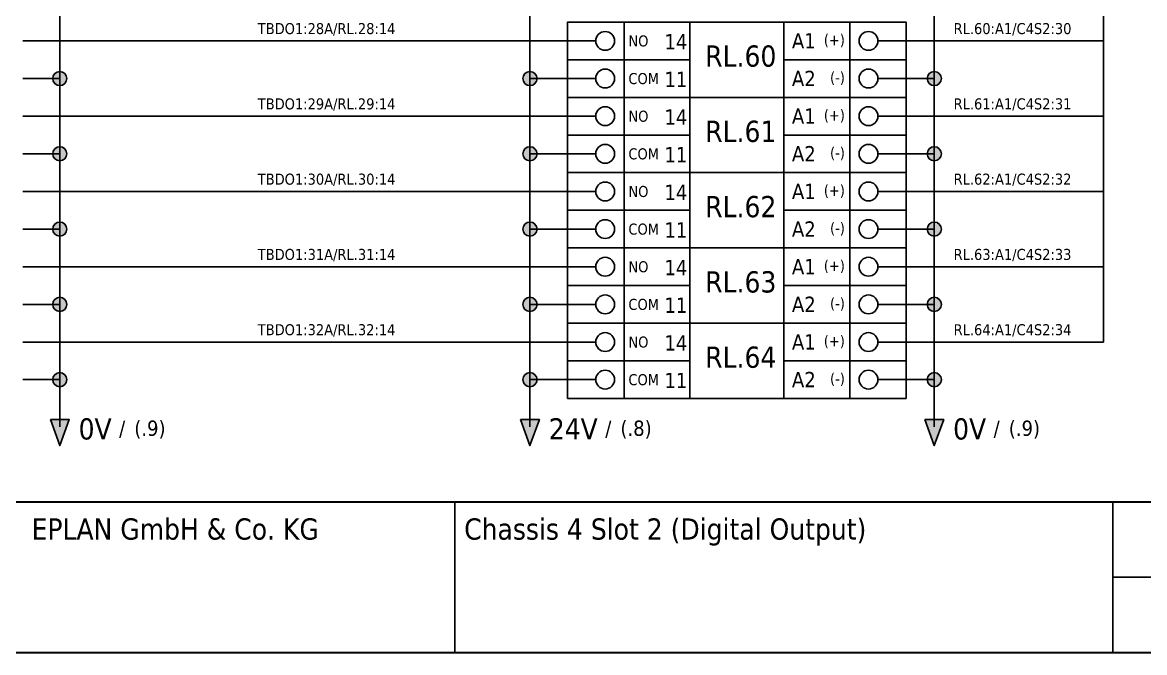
# Model space of a CAD drawing. Header units: millimetres. Extents: x 0 to 1792788, y -13 to 262234.
# Drawn here: x 184 to 303.4, y 0 to 67 of the extents above; entities that cross this region are included whole.
import ezdxf
from ezdxf.enums import TextEntityAlignment as Align

# ---------------------------------------------------------------- set-up
doc = ezdxf.new("R2010")
doc.units = ezdxf.units.MM
doc.linetypes.add('EPL_DASHDOT', pattern=[1, 0.8, -0.1, 0, -0.1])
for name, color, linetype, lineweight in [('EPLAN201', 7, 'Continuous', 35), ('EPLAN300', 5, 'Continuous', 25), ('EPLAN302', 5, 'Continuous', 25), ('EPLAN305', 5, 'Continuous', 25), ('EPLAN307', 134, 'EPL_DASHDOT', 25), ('EPLAN311', 7, 'Continuous', 25), ('EPLAN317', 7, 'Continuous', 25), ('EPLAN400', 5, 'Continuous', 35), ('EPLAN403', 5, 'Continuous', 35), ('EPLAN405', 7, 'Continuous', 25), ('EPLAN420', 7, 'Continuous', 35), ('EPLAN421', 5, 'Continuous', 35), ('EPLAN440', 73, 'Continuous', 35), ('EPLAN442', 73, 'Continuous', 35), ('EPLAN451', 7, 'Continuous', 35), ('EPLAN452', 7, 'Continuous', 35), ('EPLAN453', 7, 'Continuous', 35), ('EPLAN500', 7, 'Continuous', 35), ('EPLAN501', 7, 'Continuous', 35), ('EPLAN502', 7, 'Continuous', 35), ('EPLAN503', 7, 'Continuous', 35), ('EPLAN504', 7, 'Continuous', 35)]:
    doc.layers.add(name, color=color, linetype=linetype, lineweight=lineweight)
doc.styles.add('Tahoma', font='')
doc.styles.get('Tahoma').set_extended_font_data('Tahoma')

# ---------------------------------------------------------------- blocks, each defined once
blk = doc.blocks.new('EPLFRAME')
at = {"layer": 'EPLAN201', "linetype": 'Continuous', "lineweight": 35, "ltscale": 4}
blk.add_line((0, 16), (420, 16), dxfattribs=at)
at = {"layer": 'EPLAN201', "linetype": 'Continuous', "lineweight": 25, "ltscale": 4}
for p, q in [((230, 0), (230, 16)), ((300, 0), (300, 16)), ((300, 8), (420, 8))]:
    blk.add_line(p, q, dxfattribs=at)
at = {"layer": 'EPLAN201', "linetype": 'Continuous', "lineweight": 35, "ltscale": 4}
blk.add_lwpolyline([(0, 0), (420, 0), (420, 297), (0, 297)], close=True, dxfattribs=at)
at = {"layer": 'EPLAN451', "color": 7, "style": 'Tahoma'}
for tag, p, height in [('14_10014', (101, 12), 2.26), ('14_10015', (185, 12), 2.26), ('14_10011', (101, 5), 2.26), ('14_10013', (332, 5), 1.63), ('14_10151', (73, 1), 1.63), ('14_10300', (415, 1), 1.63)]:
    blk.add_attdef(tag, p, '', height=height, dxfattribs=at)
blk.add_attdef('4_25020', text='', height=1.63, dxfattribs=at).set_placement((413, 1), align=Align.RIGHT)
at = {"layer": 'EPLAN452', "color": 7, "style": 'Tahoma'}
for tag, p, height in [('4_11041', (1, 17), 2.26), ('4_11071[1]', (1, 13), 1.63), ('4_11074[1]', (21, 13), 1.63), ('4_11070[1]', (41, 13), 1.63), ('4_11024', (73, 13), 1.63), ('4_20132_1001', (374, 13), 1.63), ('4_11011', (231, 12), 2.26), ('4_11030', (301, 12), 2.26), ('4_11071[2]', (1, 9), 1.63), ('4_11074[2]', (21, 9), 1.63), ('4_11070[2]', (41, 9), 1.63), ('4_11022', (73, 9), 1.63), ('4_20134_1001', (374, 9), 1.63), ('4_11071[3]', (1, 5), 1.63), ('4_11074[3]', (21, 5), 1.63), ('4_11070[3]', (41, 5), 1.63), ('4_11080', (73, 5), 1.63), ('4_11059', (301, 5), 1.63)]:
    blk.add_attdef(tag, p, '', height=height, dxfattribs=at)
for tag, height, p in [('4_11040', 2.26, (419, 17)), ('4_11000', 1.63, (419, 5)), ('4_11085', 1.63, (141, 1)), ('4_11086', 1.63, (183, 1))]:
    blk.add_attdef(tag, text='', height=height, dxfattribs=at).set_placement(p, align=Align.RIGHT)
at = {"layer": 'EPLAN453', "color": 7, "style": 'Tahoma'}
for tag, p in [('53_19005_1', (21, 293)), ('53_19005', (63, 293)), ('53_19005_8', (105, 293)), ('53_19005_6', (147, 293)), ('53_19005_7', (189, 293)), ('53_19005_9', (231, 293)), ('53_19005_3', (273, 293)), ('53_19005_2', (315, 293)), ('53_19005_4', (357, 293)), ('53_19005_5', (399, 293))]:
    blk.add_attdef(tag, text='', height=1.35, dxfattribs=at).set_placement(p, align=Align.BOTTOM_CENTER)
blk = doc.blocks.new('EPLSYM_LibrarySPECIAL_Symbol17_Variant3_Placement1')
at = {"layer": 'EPLAN302', "lineweight": 25, "ltscale": 4}
blk.add_line((4, 0), (1, 0), dxfattribs=at)
blk.add_circle((0, 0), 1, dxfattribs=at)
at = {"layer": 'EPLAN420', "color": 7, "style": 'Tahoma'}
blk.add_attdef('17_20036', text='', height=1.6254, dxfattribs=at).set_placement((-1.5, -0.16254), align=Align.MIDDLE_RIGHT)
at = {"layer": 'EPLAN421', "color": 5, "style": 'Tahoma'}
blk.add_attdef('17_20039', text='', height=1.1739, dxfattribs=at).set_placement((3, 1), align=Align.BOTTOM_RIGHT)
blk = doc.blocks.new('EPLSYM_LibrarySPECIAL_Symbol17_Variant1_Placement1')
at = {"layer": 'EPLAN302', "lineweight": 25, "ltscale": 4}
blk.add_line((-4, 0), (-1, 0), dxfattribs=at)
blk.add_circle((0, 0), 1, dxfattribs=at)
at = {"layer": 'EPLAN420', "color": 7, "style": 'Tahoma'}
blk.add_attdef('17_20036', text='', height=1.6254, dxfattribs=at).set_placement((1.5, -0.16254), align=Align.MIDDLE_LEFT)
at = {"layer": 'EPLAN421', "color": 5, "style": 'Tahoma'}
blk.add_attdef('17_20039', text='', height=1.1739, dxfattribs=at).set_placement((-3, 1), align=Align.BOTTOM_LEFT)
blk = doc.blocks.new('EPLSYM_LibrarySPECIAL_Symbol2_Variant0_Placement1_27')
at = {"layer": 'EPLAN307', "lineweight": 25, "ltscale": 4}
blk.add_lwpolyline([(0, -8), (36, -8), (36, 0), (0, 0)], close=True, dxfattribs=at)
at = {"layer": 'EPLAN400', "color": 5, "style": 'Tahoma'}
blk.add_attdef('88_20010', text='', height=2.2575, dxfattribs=at).set_placement((-1.5, -0.9515), align=Align.TOP_CENTER)
at = {"layer": 'EPLAN500', "color": 7, "style": 'Tahoma'}
blk.add_attdef('88_20027', text='', height=1.6254, dxfattribs=at).set_placement((-1.5, -4.57508), align=Align.TOP_RIGHT)
at = {"layer": 'EPLAN501', "color": 7, "style": 'Tahoma'}
blk.add_attdef('88_20011', text='', height=1.6254, dxfattribs=at).set_placement((-1.5, -9.97508), align=Align.TOP_RIGHT)
at = {"layer": 'EPLAN502', "color": 7, "style": 'Tahoma'}
blk.add_attdef('88_20025', text='', height=1.6254, dxfattribs=at).set_placement((-1.5, -12.67508), align=Align.TOP_RIGHT)
at = {"layer": 'EPLAN503', "color": 7, "style": 'Tahoma'}
blk.add_attdef('88_20024', text='', height=1.6254, dxfattribs=at).set_placement((-1.5, -15.37508), align=Align.TOP_RIGHT)
at = {"layer": 'EPLAN504', "color": 7, "style": 'Tahoma'}
blk.add_attdef('88_20901[1]', text='', height=1.6254, dxfattribs=at).set_placement((-1.5, -7.27508), align=Align.TOP_RIGHT)
blk = doc.blocks.new('EPLSYM_LibrarySPECIAL_Symbol0_Variant0_Placement1_27')
at = {"layer": 'EPLAN305', "lineweight": 25, "ltscale": 4}
blk.add_lwpolyline([(0, -8), (36, -8), (36, 0), (0, 0)], close=True, dxfattribs=at)
at = {"layer": 'EPLAN400', "color": 5, "style": 'Tahoma'}
blk.add_attdef('17_20010', text='', height=2.2575, dxfattribs=at).set_placement((-1.5, -0.9515), align=Align.TOP_CENTER)
at = {"layer": 'EPLAN440', "color": 73, "style": 'Tahoma'}
blk.add_attdef('17_20300', text='', height=1.6254, dxfattribs=at).set_placement((-1.5, -4.57508), align=Align.TOP_RIGHT)
at = {"layer": 'EPLAN500', "color": 7, "style": 'Tahoma'}
blk.add_attdef('17_20027', text='', height=1.6254, dxfattribs=at).set_placement((-1.5, -7.27508), align=Align.TOP_RIGHT)
at = {"layer": 'EPLAN501', "color": 7, "style": 'Tahoma'}
blk.add_attdef('17_20011', text='', height=1.6254, dxfattribs=at).set_placement((-1.5, -12.67508), align=Align.TOP_RIGHT)
at = {"layer": 'EPLAN502', "color": 7, "style": 'Tahoma'}
blk.add_attdef('17_20025', text='', height=1.6254, dxfattribs=at).set_placement((-1.5, -15.37508), align=Align.TOP_RIGHT)
at = {"layer": 'EPLAN503', "color": 7, "style": 'Tahoma'}
blk.add_attdef('17_20024', text='', height=1.6254, dxfattribs=at).set_placement((-1.5, -18.07508), align=Align.TOP_RIGHT)
at = {"layer": 'EPLAN504', "color": 7, "style": 'Tahoma'}
blk.add_attdef('17_20901[1]', text='', height=1.6254, dxfattribs=at).set_placement((-1.5, -9.97508), align=Align.TOP_RIGHT)
blk = doc.blocks.new('EPLSYM_LibrarySPECIAL_Symbol2_Variant0_Placement1_28')
at = {"layer": 'EPLAN307', "lineweight": 25, "ltscale": 4}
blk.add_lwpolyline([(0, -8), (36, -8), (36, 0), (0, 0)], close=True, dxfattribs=at)
at = {"layer": 'EPLAN400', "color": 5, "style": 'Tahoma'}
blk.add_attdef('88_20010', text='', height=2.2575, dxfattribs=at).set_placement((-1.5, -0.9515), align=Align.TOP_CENTER)
at = {"layer": 'EPLAN500', "color": 7, "style": 'Tahoma'}
blk.add_attdef('88_20027', text='', height=1.6254, dxfattribs=at).set_placement((-1.5, -4.57508), align=Align.TOP_RIGHT)
at = {"layer": 'EPLAN501', "color": 7, "style": 'Tahoma'}
blk.add_attdef('88_20011', text='', height=1.6254, dxfattribs=at).set_placement((-1.5, -9.97508), align=Align.TOP_RIGHT)
at = {"layer": 'EPLAN502', "color": 7, "style": 'Tahoma'}
blk.add_attdef('88_20025', text='', height=1.6254, dxfattribs=at).set_placement((-1.5, -12.67508), align=Align.TOP_RIGHT)
at = {"layer": 'EPLAN503', "color": 7, "style": 'Tahoma'}
blk.add_attdef('88_20024', text='', height=1.6254, dxfattribs=at).set_placement((-1.5, -15.37508), align=Align.TOP_RIGHT)
at = {"layer": 'EPLAN504', "color": 7, "style": 'Tahoma'}
blk.add_attdef('88_20901[1]', text='', height=1.6254, dxfattribs=at).set_placement((-1.5, -7.27508), align=Align.TOP_RIGHT)
blk = doc.blocks.new('EPLSYM_LibrarySPECIAL_Symbol0_Variant0_Placement1_28')
at = {"layer": 'EPLAN305', "lineweight": 25, "ltscale": 4}
blk.add_lwpolyline([(0, -8), (36, -8), (36, 0), (0, 0)], close=True, dxfattribs=at)
at = {"layer": 'EPLAN400', "color": 5, "style": 'Tahoma'}
blk.add_attdef('17_20010', text='', height=2.2575, dxfattribs=at).set_placement((-1.5, -0.9515), align=Align.TOP_CENTER)
at = {"layer": 'EPLAN440', "color": 73, "style": 'Tahoma'}
blk.add_attdef('17_20300', text='', height=1.6254, dxfattribs=at).set_placement((-1.5, -4.57508), align=Align.TOP_RIGHT)
at = {"layer": 'EPLAN500', "color": 7, "style": 'Tahoma'}
blk.add_attdef('17_20027', text='', height=1.6254, dxfattribs=at).set_placement((-1.5, -7.27508), align=Align.TOP_RIGHT)
at = {"layer": 'EPLAN501', "color": 7, "style": 'Tahoma'}
blk.add_attdef('17_20011', text='', height=1.6254, dxfattribs=at).set_placement((-1.5, -12.67508), align=Align.TOP_RIGHT)
at = {"layer": 'EPLAN502', "color": 7, "style": 'Tahoma'}
blk.add_attdef('17_20025', text='', height=1.6254, dxfattribs=at).set_placement((-1.5, -15.37508), align=Align.TOP_RIGHT)
at = {"layer": 'EPLAN503', "color": 7, "style": 'Tahoma'}
blk.add_attdef('17_20024', text='', height=1.6254, dxfattribs=at).set_placement((-1.5, -18.07508), align=Align.TOP_RIGHT)
at = {"layer": 'EPLAN504', "color": 7, "style": 'Tahoma'}
blk.add_attdef('17_20901[1]', text='', height=1.6254, dxfattribs=at).set_placement((-1.5, -9.97508), align=Align.TOP_RIGHT)
blk = doc.blocks.new('EPLSYM_LibrarySPECIAL_Symbol2_Variant0_Placement1_29')
at = {"layer": 'EPLAN307', "lineweight": 25, "ltscale": 4}
blk.add_lwpolyline([(0, -8), (36, -8), (36, 0), (0, 0)], close=True, dxfattribs=at)
at = {"layer": 'EPLAN400', "color": 5, "style": 'Tahoma'}
blk.add_attdef('88_20010', text='', height=2.2575, dxfattribs=at).set_placement((-1.5, -0.9515), align=Align.TOP_CENTER)
at = {"layer": 'EPLAN500', "color": 7, "style": 'Tahoma'}
blk.add_attdef('88_20027', text='', height=1.6254, dxfattribs=at).set_placement((-1.5, -4.57508), align=Align.TOP_RIGHT)
at = {"layer": 'EPLAN501', "color": 7, "style": 'Tahoma'}
blk.add_attdef('88_20011', text='', height=1.6254, dxfattribs=at).set_placement((-1.5, -9.97508), align=Align.TOP_RIGHT)
at = {"layer": 'EPLAN502', "color": 7, "style": 'Tahoma'}
blk.add_attdef('88_20025', text='', height=1.6254, dxfattribs=at).set_placement((-1.5, -12.67508), align=Align.TOP_RIGHT)
at = {"layer": 'EPLAN503', "color": 7, "style": 'Tahoma'}
blk.add_attdef('88_20024', text='', height=1.6254, dxfattribs=at).set_placement((-1.5, -15.37508), align=Align.TOP_RIGHT)
at = {"layer": 'EPLAN504', "color": 7, "style": 'Tahoma'}
blk.add_attdef('88_20901[1]', text='', height=1.6254, dxfattribs=at).set_placement((-1.5, -7.27508), align=Align.TOP_RIGHT)
blk = doc.blocks.new('EPLSYM_LibrarySPECIAL_Symbol0_Variant0_Placement1_29')
at = {"layer": 'EPLAN305', "lineweight": 25, "ltscale": 4}
blk.add_lwpolyline([(0, -8), (36, -8), (36, 0), (0, 0)], close=True, dxfattribs=at)
at = {"layer": 'EPLAN400', "color": 5, "style": 'Tahoma'}
blk.add_attdef('17_20010', text='', height=2.2575, dxfattribs=at).set_placement((-1.5, -0.9515), align=Align.TOP_CENTER)
at = {"layer": 'EPLAN440', "color": 73, "style": 'Tahoma'}
blk.add_attdef('17_20300', text='', height=1.6254, dxfattribs=at).set_placement((-1.5, -4.57508), align=Align.TOP_RIGHT)
at = {"layer": 'EPLAN500', "color": 7, "style": 'Tahoma'}
blk.add_attdef('17_20027', text='', height=1.6254, dxfattribs=at).set_placement((-1.5, -7.27508), align=Align.TOP_RIGHT)
at = {"layer": 'EPLAN501', "color": 7, "style": 'Tahoma'}
blk.add_attdef('17_20011', text='', height=1.6254, dxfattribs=at).set_placement((-1.5, -12.67508), align=Align.TOP_RIGHT)
at = {"layer": 'EPLAN502', "color": 7, "style": 'Tahoma'}
blk.add_attdef('17_20025', text='', height=1.6254, dxfattribs=at).set_placement((-1.5, -15.37508), align=Align.TOP_RIGHT)
at = {"layer": 'EPLAN503', "color": 7, "style": 'Tahoma'}
blk.add_attdef('17_20024', text='', height=1.6254, dxfattribs=at).set_placement((-1.5, -18.07508), align=Align.TOP_RIGHT)
at = {"layer": 'EPLAN504', "color": 7, "style": 'Tahoma'}
blk.add_attdef('17_20901[1]', text='', height=1.6254, dxfattribs=at).set_placement((-1.5, -9.97508), align=Align.TOP_RIGHT)
blk = doc.blocks.new('EPLSYM_LibrarySPECIAL_Symbol2_Variant0_Placement1_30')
at = {"layer": 'EPLAN307', "lineweight": 25, "ltscale": 4}
blk.add_lwpolyline([(0, -8), (36, -8), (36, 0), (0, 0)], close=True, dxfattribs=at)
at = {"layer": 'EPLAN400', "color": 5, "style": 'Tahoma'}
blk.add_attdef('88_20010', text='', height=2.2575, dxfattribs=at).set_placement((-1.5, -0.9515), align=Align.TOP_CENTER)
at = {"layer": 'EPLAN500', "color": 7, "style": 'Tahoma'}
blk.add_attdef('88_20027', text='', height=1.6254, dxfattribs=at).set_placement((-1.5, -4.57508), align=Align.TOP_RIGHT)
at = {"layer": 'EPLAN501', "color": 7, "style": 'Tahoma'}
blk.add_attdef('88_20011', text='', height=1.6254, dxfattribs=at).set_placement((-1.5, -9.97508), align=Align.TOP_RIGHT)
at = {"layer": 'EPLAN502', "color": 7, "style": 'Tahoma'}
blk.add_attdef('88_20025', text='', height=1.6254, dxfattribs=at).set_placement((-1.5, -12.67508), align=Align.TOP_RIGHT)
at = {"layer": 'EPLAN503', "color": 7, "style": 'Tahoma'}
blk.add_attdef('88_20024', text='', height=1.6254, dxfattribs=at).set_placement((-1.5, -15.37508), align=Align.TOP_RIGHT)
at = {"layer": 'EPLAN504', "color": 7, "style": 'Tahoma'}
blk.add_attdef('88_20901[1]', text='', height=1.6254, dxfattribs=at).set_placement((-1.5, -7.27508), align=Align.TOP_RIGHT)
blk = doc.blocks.new('EPLSYM_LibrarySPECIAL_Symbol0_Variant0_Placement1_30')
at = {"layer": 'EPLAN305', "lineweight": 25, "ltscale": 4}
blk.add_lwpolyline([(0, -8), (36, -8), (36, 0), (0, 0)], close=True, dxfattribs=at)
at = {"layer": 'EPLAN400', "color": 5, "style": 'Tahoma'}
blk.add_attdef('17_20010', text='', height=2.2575, dxfattribs=at).set_placement((-1.5, -0.9515), align=Align.TOP_CENTER)
at = {"layer": 'EPLAN440', "color": 73, "style": 'Tahoma'}
blk.add_attdef('17_20300', text='', height=1.6254, dxfattribs=at).set_placement((-1.5, -4.57508), align=Align.TOP_RIGHT)
at = {"layer": 'EPLAN500', "color": 7, "style": 'Tahoma'}
blk.add_attdef('17_20027', text='', height=1.6254, dxfattribs=at).set_placement((-1.5, -7.27508), align=Align.TOP_RIGHT)
at = {"layer": 'EPLAN501', "color": 7, "style": 'Tahoma'}
blk.add_attdef('17_20011', text='', height=1.6254, dxfattribs=at).set_placement((-1.5, -12.67508), align=Align.TOP_RIGHT)
at = {"layer": 'EPLAN502', "color": 7, "style": 'Tahoma'}
blk.add_attdef('17_20025', text='', height=1.6254, dxfattribs=at).set_placement((-1.5, -15.37508), align=Align.TOP_RIGHT)
at = {"layer": 'EPLAN503', "color": 7, "style": 'Tahoma'}
blk.add_attdef('17_20024', text='', height=1.6254, dxfattribs=at).set_placement((-1.5, -18.07508), align=Align.TOP_RIGHT)
at = {"layer": 'EPLAN504', "color": 7, "style": 'Tahoma'}
blk.add_attdef('17_20901[1]', text='', height=1.6254, dxfattribs=at).set_placement((-1.5, -9.97508), align=Align.TOP_RIGHT)
blk = doc.blocks.new('EPLSYM_LibrarySPECIAL_Symbol2_Variant0_Placement1_31')
at = {"layer": 'EPLAN307', "lineweight": 25, "ltscale": 4}
blk.add_lwpolyline([(0, -8), (36, -8), (36, 0), (0, 0)], close=True, dxfattribs=at)
at = {"layer": 'EPLAN400', "color": 5, "style": 'Tahoma'}
blk.add_attdef('88_20010', text='', height=2.2575, dxfattribs=at).set_placement((-1.5, -0.9515), align=Align.TOP_CENTER)
at = {"layer": 'EPLAN500', "color": 7, "style": 'Tahoma'}
blk.add_attdef('88_20027', text='', height=1.6254, dxfattribs=at).set_placement((-1.5, -4.57508), align=Align.TOP_RIGHT)
at = {"layer": 'EPLAN501', "color": 7, "style": 'Tahoma'}
blk.add_attdef('88_20011', text='', height=1.6254, dxfattribs=at).set_placement((-1.5, -9.97508), align=Align.TOP_RIGHT)
at = {"layer": 'EPLAN502', "color": 7, "style": 'Tahoma'}
blk.add_attdef('88_20025', text='', height=1.6254, dxfattribs=at).set_placement((-1.5, -12.67508), align=Align.TOP_RIGHT)
at = {"layer": 'EPLAN503', "color": 7, "style": 'Tahoma'}
blk.add_attdef('88_20024', text='', height=1.6254, dxfattribs=at).set_placement((-1.5, -15.37508), align=Align.TOP_RIGHT)
at = {"layer": 'EPLAN504', "color": 7, "style": 'Tahoma'}
blk.add_attdef('88_20901[1]', text='', height=1.6254, dxfattribs=at).set_placement((-1.5, -7.27508), align=Align.TOP_RIGHT)
blk = doc.blocks.new('EPLSYM_LibrarySPECIAL_Symbol0_Variant0_Placement1_31')
at = {"layer": 'EPLAN305', "lineweight": 25, "ltscale": 4}
blk.add_lwpolyline([(0, -8), (36, -8), (36, 0), (0, 0)], close=True, dxfattribs=at)
at = {"layer": 'EPLAN400', "color": 5, "style": 'Tahoma'}
blk.add_attdef('17_20010', text='', height=2.2575, dxfattribs=at).set_placement((-1.5, -0.9515), align=Align.TOP_CENTER)
at = {"layer": 'EPLAN440', "color": 73, "style": 'Tahoma'}
blk.add_attdef('17_20300', text='', height=1.6254, dxfattribs=at).set_placement((-1.5, -4.57508), align=Align.TOP_RIGHT)
at = {"layer": 'EPLAN500', "color": 7, "style": 'Tahoma'}
blk.add_attdef('17_20027', text='', height=1.6254, dxfattribs=at).set_placement((-1.5, -7.27508), align=Align.TOP_RIGHT)
at = {"layer": 'EPLAN501', "color": 7, "style": 'Tahoma'}
blk.add_attdef('17_20011', text='', height=1.6254, dxfattribs=at).set_placement((-1.5, -12.67508), align=Align.TOP_RIGHT)
at = {"layer": 'EPLAN502', "color": 7, "style": 'Tahoma'}
blk.add_attdef('17_20025', text='', height=1.6254, dxfattribs=at).set_placement((-1.5, -15.37508), align=Align.TOP_RIGHT)
at = {"layer": 'EPLAN503', "color": 7, "style": 'Tahoma'}
blk.add_attdef('17_20024', text='', height=1.6254, dxfattribs=at).set_placement((-1.5, -18.07508), align=Align.TOP_RIGHT)
at = {"layer": 'EPLAN504', "color": 7, "style": 'Tahoma'}
blk.add_attdef('17_20901[1]', text='', height=1.6254, dxfattribs=at).set_placement((-1.5, -9.97508), align=Align.TOP_RIGHT)
blk = doc.blocks.new('EPLSYM_LibrarySPECIAL_Symbol308_Variant0_Placement0')
at = {"layer": 'EPLAN405', "color": 7, "style": 'Tahoma'}
for tag, p in [('17_31011', (1.5, 6.35)), ('17_31002', (1.5, 0.5))]:
    blk.add_attdef(tag, text='', height=1.17, dxfattribs=at).set_placement(p, align=Align.BOTTOM_LEFT)
for tag, p in [('17_31004', (1.5, 4.4)), ('17_31003', (1.5, 2.45))]:
    blk.add_attdef(tag, p, '', height=1.17, dxfattribs=at)
blk = doc.blocks.new('EPLSYM_LibrarySPECIAL_Symbol8_Variant3_Placement1')
at = {"layer": 'EPLAN311', "linetype": 'Continuous', "ltscale": 4}
blk.add_hatch(color=256, dxfattribs=at).paths.add_polyline_path([(-1, 0.75), (0, -2), (1, 0.75)], flags=0)
blk.add_line((0, 2), (0, 0.75), dxfattribs=at)
blk.add_lwpolyline([(-1, 0.75), (0, -2), (1, 0.75)], close=True, dxfattribs=at)
at = {"layer": 'EPLAN403', "color": 5, "style": 'Tahoma'}
blk.add_attdef('70_20010', text='', height=2.2575, dxfattribs=at).set_placement((0, -3.4515), align=Align.TOP_CENTER)
at = {"layer": 'EPLAN442', "color": 73, "style": 'Tahoma'}
blk.add_attdef('70_24300', text='', height=1.6254, dxfattribs=at).set_placement((0, -7.07508), align=Align.TOP_CENTER)

msp = doc.modelspace()

# ---------------------------------------------------------------- hatches: boundary and pattern name
at = {"layer": 'EPLAN311', "linetype": 'Continuous', "lineweight": 25, "ltscale": 4}
h = msp.add_hatch(color=7, dxfattribs=at)
edge = h.paths.add_edge_path(flags=0)
edge.add_arc((188, 61), 0.75, 0, 360)
h = msp.add_hatch(color=7, dxfattribs=at)
edge = h.paths.add_edge_path(flags=0)
edge.add_arc((238, 61), 0.75, 0, 360)
h = msp.add_hatch(color=7, dxfattribs=at)
edge = h.paths.add_edge_path(flags=0)
edge.add_arc((281, 61), 0.75, 0, 360)
h = msp.add_hatch(color=7, dxfattribs=at)
edge = h.paths.add_edge_path(flags=0)
edge.add_arc((188, 53), 0.75, 0, 360)
h = msp.add_hatch(color=7, dxfattribs=at)
edge = h.paths.add_edge_path(flags=0)
edge.add_arc((238, 53), 0.75, 0, 360)
h = msp.add_hatch(color=7, dxfattribs=at)
edge = h.paths.add_edge_path(flags=0)
edge.add_arc((281, 53), 0.75, 0, 360)
h = msp.add_hatch(color=7, dxfattribs=at)
edge = h.paths.add_edge_path(flags=0)
edge.add_arc((188, 45), 0.75, 0, 360)
h = msp.add_hatch(color=7, dxfattribs=at)
edge = h.paths.add_edge_path(flags=0)
edge.add_arc((238, 45), 0.75, 0, 360)
h = msp.add_hatch(color=7, dxfattribs=at)
edge = h.paths.add_edge_path(flags=0)
edge.add_arc((281, 45), 0.75, 0, 360)
h = msp.add_hatch(color=7, dxfattribs=at)
edge = h.paths.add_edge_path(flags=0)
edge.add_arc((188, 37), 0.75, 0, 360)
h = msp.add_hatch(color=7, dxfattribs=at)
edge = h.paths.add_edge_path(flags=0)
edge.add_arc((238, 37), 0.75, 0, 360)
h = msp.add_hatch(color=7, dxfattribs=at)
edge = h.paths.add_edge_path(flags=0)
edge.add_arc((281, 37), 0.75, 0, 360)
h = msp.add_hatch(color=7, dxfattribs=at)
edge = h.paths.add_edge_path(flags=0)
edge.add_arc((188, 29), 0.75, 0, 360)
h = msp.add_hatch(color=7, dxfattribs=at)
edge = h.paths.add_edge_path(flags=0)
edge.add_arc((238, 29), 0.75, 0, 360)
h = msp.add_hatch(color=7, dxfattribs=at)
edge = h.paths.add_edge_path(flags=0)
edge.add_arc((281, 29), 0.75, 0, 360)

# ---------------------------------------------------------------- linework, layer by layer
at = {"layer": 'EPLAN300', "lineweight": 25, "ltscale": 4}
for points in [[(242, 63), (248, 63), (248, 67), (242, 67)], [(248, 59), (272, 59), (272, 67), (248, 67)], [(248, 63), (255, 63), (255, 67), (248, 67)], [(265, 63), (272, 63), (272, 67), (265, 67)], [(272, 63), (278, 63), (278, 67), (272, 67)], [(242, 59), (248, 59), (248, 63), (242, 63)], [(248, 59), (255, 59), (255, 63), (248, 63)], [(265, 59), (272, 59), (272, 63), (265, 63)], [(272, 59), (278, 59), (278, 63), (272, 63)], [(242, 55), (248, 55), (248, 59), (242, 59)], [(248, 51), (272, 51), (272, 59), (248, 59)], [(248, 55), (255, 55), (255, 59), (248, 59)], [(265, 55), (272, 55), (272, 59), (265, 59)], [(272, 55), (278, 55), (278, 59), (272, 59)], [(242, 51), (248, 51), (248, 55), (242, 55)], [(248, 51), (255, 51), (255, 55), (248, 55)], [(265, 51), (272, 51), (272, 55), (265, 55)], [(272, 51), (278, 51), (278, 55), (272, 55)], [(242, 47), (248, 47), (248, 51), (242, 51)], [(248, 43), (272, 43), (272, 51), (248, 51)], [(248, 47), (255, 47), (255, 51), (248, 51)], [(265, 47), (272, 47), (272, 51), (265, 51)], [(272, 47), (278, 47), (278, 51), (272, 51)], [(242, 43), (248, 43), (248, 47), (242, 47)], [(248, 43), (255, 43), (255, 47), (248, 47)], [(265, 43), (272, 43), (272, 47), (265, 47)], [(272, 43), (278, 43), (278, 47), (272, 47)], [(242, 39), (248, 39), (248, 43), (242, 43)], [(248, 35), (272, 35), (272, 43), (248, 43)], [(248, 39), (255, 39), (255, 43), (248, 43)], [(265, 39), (272, 39), (272, 43), (265, 43)], [(272, 39), (278, 39), (278, 43), (272, 43)], [(242, 35), (248, 35), (248, 39), (242, 39)], [(248, 35), (255, 35), (255, 39), (248, 39)], [(265, 35), (272, 35), (272, 39), (265, 39)], [(272, 35), (278, 35), (278, 39), (272, 39)], [(242, 31), (248, 31), (248, 35), (242, 35)], [(248, 27), (272, 27), (272, 35), (248, 35)], [(248, 31), (255, 31), (255, 35), (248, 35)], [(265, 31), (272, 31), (272, 35), (265, 35)], [(272, 31), (278, 31), (278, 35), (272, 35)], [(242, 27), (248, 27), (248, 31), (242, 31)], [(248, 27), (255, 27), (255, 31), (248, 31)], [(265, 27), (272, 27), (272, 31), (265, 31)], [(272, 27), (278, 27), (278, 31), (272, 31)]]:
    msp.add_lwpolyline(points, close=True, dxfattribs=at)
at = {"layer": 'EPLAN311', "ltscale": 4}
for p, q in [((188, 69), (188, 61)), ((238, 69), (238, 61)), ((281, 69), (281, 61)), ((299, 65), (297, 65)), ((184.05, 61), (186, 61)), ((188, 61), (188, 53)), ((238, 61), (238, 53)), ((244, 61), (240, 61)), ((279, 61), (276, 61)), ((281, 61), (281, 53)), ((299, 57), (297, 57)), ((184.05, 53), (186, 53)), ((188, 53), (188, 45)), ((238, 53), (238, 45)), ((244, 53), (240, 53)), ((279, 53), (276, 53)), ((281, 53), (281, 45)), ((299, 49), (297, 49)), ((184.05, 45), (186, 45)), ((188, 45), (188, 37)), ((238, 45), (238, 37)), ((244, 45), (240, 45)), ((279, 45), (276, 45)), ((281, 45), (281, 37)), ((299, 41), (297, 41)), ((184.05, 37), (186, 37)), ((188, 37), (188, 29)), ((238, 37), (238, 29)), ((244, 37), (240, 37)), ((279, 37), (276, 37)), ((281, 37), (281, 29)), ((297, 33), (299, 33)), ((184.05, 29), (186, 29)), ((188, 29), (188, 24)), ((238, 29), (238, 24)), ((244, 29), (240, 29)), ((279, 29), (276, 29)), ((281, 29), (281, 24))]:
    msp.add_line(p, q, dxfattribs=at)
at = {"layer": 'EPLAN311', "color": 7, "ltscale": 4}
for p, q in [((184.05, 65), (244, 65)), ((299, 65), (276, 65)), ((184.05, 57), (244, 57)), ((299, 57), (276, 57)), ((184.05, 49), (244, 49)), ((299, 49), (276, 49)), ((184.05, 41), (244, 41)), ((299, 41), (276, 41)), ((184.05, 33), (244, 33)), ((299, 33), (276, 33))]:
    msp.add_line(p, q, dxfattribs=at)
at = {"layer": 'EPLAN311', "color": 7, "linetype": 'Continuous', "lineweight": 25, "ltscale": 4}
for p, q in [((188, 63), (188, 59)), ((238, 63), (238, 59)), ((281, 63), (281, 59)), ((186, 61), (188, 61)), ((240, 61), (238, 61)), ((279, 61), (281, 61)), ((188, 55), (188, 51)), ((238, 55), (238, 51)), ((281, 55), (281, 51)), ((186, 53), (188, 53)), ((240, 53), (238, 53)), ((279, 53), (281, 53)), ((188, 47), (188, 43)), ((238, 47), (238, 43)), ((281, 47), (281, 43)), ((186, 45), (188, 45)), ((240, 45), (238, 45)), ((279, 45), (281, 45)), ((188, 39), (188, 35)), ((238, 39), (238, 35)), ((281, 39), (281, 35)), ((186, 37), (188, 37)), ((240, 37), (238, 37)), ((279, 37), (281, 37)), ((188, 31), (188, 27)), ((238, 31), (238, 27)), ((281, 31), (281, 27)), ((186, 29), (188, 29)), ((240, 29), (238, 29)), ((279, 29), (281, 29))]:
    msp.add_line(p, q, dxfattribs=at)
for centre in [(188, 61), (238, 61), (281, 61), (188, 53), (238, 53), (281, 53), (188, 45), (238, 45), (281, 45), (188, 37), (238, 37), (281, 37), (188, 29), (238, 29), (281, 29)]:
    msp.add_circle(centre, 0.75, dxfattribs=at)
at = {"layer": 'EPLAN317', "lineweight": 25, "ltscale": 4}
for p, q in [((299, 65), (299, 73)), ((299, 67), (299, 63)), ((299, 65), (299, 57)), ((299, 59), (299, 55)), ((299, 57), (299, 49)), ((299, 51), (299, 47)), ((299, 49), (299, 41)), ((299, 43), (299, 39)), ((299, 41), (299, 33)), ((299, 35), (299, 33))]:
    msp.add_line(p, q, dxfattribs=at)

# ---------------------------------------------------------------- block references
ref = msp.add_blockref('EPLFRAME', (0, 0))
ref.add_attrib('4_11011', 'Chassis 4 Slot 2 (Digital Output)', (231, 12), dxfattribs={"layer": 'EPLAN452', "color": 7, "height": 2.2575, "style": 'Tahoma'})
ref.add_attrib('14_10015', 'EPLAN GmbH & Co. KG', (185, 12), dxfattribs={"layer": 'EPLAN451', "color": 7, "height": 2.2575, "style": 'Tahoma'})
ref = msp.add_blockref('EPLSYM_LibrarySPECIAL_Symbol308_Variant0_Placement0', (209, 65))
ref.add_attrib('17_31011', 'TBDO1:28A/RL.28:14', dxfattribs={"layer": 'EPLAN405', "color": 7, "height": 1.1739, "style": 'Tahoma'}).set_placement((209.05, 65.37), align=Align.BOTTOM_LEFT)
for name, p in [('EPLSYM_LibrarySPECIAL_Symbol2_Variant0_Placement1_27', (242, 67)), ('EPLSYM_LibrarySPECIAL_Symbol2_Variant0_Placement1_28', (242, 59)), ('EPLSYM_LibrarySPECIAL_Symbol2_Variant0_Placement1_29', (242, 51)), ('EPLSYM_LibrarySPECIAL_Symbol2_Variant0_Placement1_30', (242, 43)), ('EPLSYM_LibrarySPECIAL_Symbol2_Variant0_Placement1_31', (242, 35))]:
    msp.add_blockref(name, p)
ref = msp.add_blockref('EPLSYM_LibrarySPECIAL_Symbol0_Variant0_Placement1_27', (242, 67))
ref.add_attrib('17_20010', 'RL.60', dxfattribs={"layer": 'EPLAN400', "color": 5, "height": 2.257, "style": 'Tahoma'}).set_placement((260.42, 64.52), align=Align.TOP_CENTER)
ref = msp.add_blockref('EPLSYM_LibrarySPECIAL_Symbol308_Variant0_Placement0', (283, 65))
ref.add_attrib('17_31011', 'RL.60:A1/C4S2:30', dxfattribs={"layer": 'EPLAN405', "color": 7, "height": 1.1739, "style": 'Tahoma'}).set_placement((283.05, 65.37), align=Align.BOTTOM_LEFT)
ref = msp.add_blockref('EPLSYM_LibrarySPECIAL_Symbol17_Variant1_Placement1', (246, 65))
ref.add_attrib('17_20039', 'NO', dxfattribs={"layer": 'EPLAN421', "color": 5, "height": 1.174, "style": 'Tahoma'}).set_placement((248.47, 64.06), align=Align.BOTTOM_LEFT)
ref.add_attrib('17_20036', '14', dxfattribs={"layer": 'EPLAN420', "color": 7, "height": 1.625, "style": 'Tahoma'}).set_placement((252.3, 64.91), align=Align.MIDDLE_LEFT)
ref = msp.add_blockref('EPLSYM_LibrarySPECIAL_Symbol17_Variant3_Placement1', (274, 65))
ref.add_attrib('17_20039', '(+)', dxfattribs={"layer": 'EPLAN421', "color": 5, "height": 1.174, "style": 'Tahoma'}).set_placement((271.49, 64.18), align=Align.BOTTOM_RIGHT)
ref.add_attrib('17_20036', 'A1', dxfattribs={"layer": 'EPLAN420', "color": 7, "height": 1.625, "style": 'Tahoma'}).set_placement((268.39, 65.01), align=Align.MIDDLE_RIGHT)
ref = msp.add_blockref('EPLSYM_LibrarySPECIAL_Symbol17_Variant1_Placement1', (246, 61))
ref.add_attrib('17_20039', 'COM', dxfattribs={"layer": 'EPLAN421', "color": 5, "height": 1.174, "style": 'Tahoma'}).set_placement((248.47, 60.06), align=Align.BOTTOM_LEFT)
ref.add_attrib('17_20036', '11', dxfattribs={"layer": 'EPLAN420', "color": 7, "height": 1.625, "style": 'Tahoma'}).set_placement((252.3, 60.91), align=Align.MIDDLE_LEFT)
ref = msp.add_blockref('EPLSYM_LibrarySPECIAL_Symbol17_Variant3_Placement1', (274, 61))
ref.add_attrib('17_20039', '(-)', dxfattribs={"layer": 'EPLAN421', "color": 5, "height": 1.174, "style": 'Tahoma'}).set_placement((271.49, 60.18), align=Align.BOTTOM_RIGHT)
ref.add_attrib('17_20036', 'A2', dxfattribs={"layer": 'EPLAN420', "color": 7, "height": 1.625, "style": 'Tahoma'}).set_placement((268.39, 61.01), align=Align.MIDDLE_RIGHT)
ref = msp.add_blockref('EPLSYM_LibrarySPECIAL_Symbol308_Variant0_Placement0', (209, 57))
ref.add_attrib('17_31011', 'TBDO1:29A/RL.29:14', dxfattribs={"layer": 'EPLAN405', "color": 7, "height": 1.1739, "style": 'Tahoma'}).set_placement((209.05, 57.37), align=Align.BOTTOM_LEFT)
ref = msp.add_blockref('EPLSYM_LibrarySPECIAL_Symbol0_Variant0_Placement1_28', (242, 59))
ref.add_attrib('17_20010', 'RL.61', dxfattribs={"layer": 'EPLAN400', "color": 5, "height": 2.257, "style": 'Tahoma'}).set_placement((260.42, 56.52), align=Align.TOP_CENTER)
ref = msp.add_blockref('EPLSYM_LibrarySPECIAL_Symbol308_Variant0_Placement0', (283, 57))
ref.add_attrib('17_31011', 'RL.61:A1/C4S2:31', dxfattribs={"layer": 'EPLAN405', "color": 7, "height": 1.1739, "style": 'Tahoma'}).set_placement((283.05, 57.37), align=Align.BOTTOM_LEFT)
ref = msp.add_blockref('EPLSYM_LibrarySPECIAL_Symbol17_Variant1_Placement1', (246, 57))
ref.add_attrib('17_20039', 'NO', dxfattribs={"layer": 'EPLAN421', "color": 5, "height": 1.174, "style": 'Tahoma'}).set_placement((248.47, 56.06), align=Align.BOTTOM_LEFT)
ref.add_attrib('17_20036', '14', dxfattribs={"layer": 'EPLAN420', "color": 7, "height": 1.625, "style": 'Tahoma'}).set_placement((252.3, 56.91), align=Align.MIDDLE_LEFT)
ref = msp.add_blockref('EPLSYM_LibrarySPECIAL_Symbol17_Variant3_Placement1', (274, 57))
ref.add_attrib('17_20039', '(+)', dxfattribs={"layer": 'EPLAN421', "color": 5, "height": 1.174, "style": 'Tahoma'}).set_placement((271.49, 56.18), align=Align.BOTTOM_RIGHT)
ref.add_attrib('17_20036', 'A1', dxfattribs={"layer": 'EPLAN420', "color": 7, "height": 1.625, "style": 'Tahoma'}).set_placement((268.39, 57.01), align=Align.MIDDLE_RIGHT)
ref = msp.add_blockref('EPLSYM_LibrarySPECIAL_Symbol17_Variant1_Placement1', (246, 53))
ref.add_attrib('17_20039', 'COM', dxfattribs={"layer": 'EPLAN421', "color": 5, "height": 1.174, "style": 'Tahoma'}).set_placement((248.47, 52.06), align=Align.BOTTOM_LEFT)
ref.add_attrib('17_20036', '11', dxfattribs={"layer": 'EPLAN420', "color": 7, "height": 1.625, "style": 'Tahoma'}).set_placement((252.3, 52.91), align=Align.MIDDLE_LEFT)
ref = msp.add_blockref('EPLSYM_LibrarySPECIAL_Symbol17_Variant3_Placement1', (274, 53))
ref.add_attrib('17_20039', '(-)', dxfattribs={"layer": 'EPLAN421', "color": 5, "height": 1.174, "style": 'Tahoma'}).set_placement((271.49, 52.18), align=Align.BOTTOM_RIGHT)
ref.add_attrib('17_20036', 'A2', dxfattribs={"layer": 'EPLAN420', "color": 7, "height": 1.625, "style": 'Tahoma'}).set_placement((268.39, 53.01), align=Align.MIDDLE_RIGHT)
ref = msp.add_blockref('EPLSYM_LibrarySPECIAL_Symbol308_Variant0_Placement0', (209, 49))
ref.add_attrib('17_31011', 'TBDO1:30A/RL.30:14', dxfattribs={"layer": 'EPLAN405', "color": 7, "height": 1.1739, "style": 'Tahoma'}).set_placement((209.05, 49.37), align=Align.BOTTOM_LEFT)
ref = msp.add_blockref('EPLSYM_LibrarySPECIAL_Symbol0_Variant0_Placement1_29', (242, 51))
ref.add_attrib('17_20010', 'RL.62', dxfattribs={"layer": 'EPLAN400', "color": 5, "height": 2.257, "style": 'Tahoma'}).set_placement((260.42, 48.52), align=Align.TOP_CENTER)
ref = msp.add_blockref('EPLSYM_LibrarySPECIAL_Symbol308_Variant0_Placement0', (283, 49))
ref.add_attrib('17_31011', 'RL.62:A1/C4S2:32', dxfattribs={"layer": 'EPLAN405', "color": 7, "height": 1.1739, "style": 'Tahoma'}).set_placement((283.05, 49.37), align=Align.BOTTOM_LEFT)
ref = msp.add_blockref('EPLSYM_LibrarySPECIAL_Symbol17_Variant1_Placement1', (246, 49))
ref.add_attrib('17_20039', 'NO', dxfattribs={"layer": 'EPLAN421', "color": 5, "height": 1.174, "style": 'Tahoma'}).set_placement((248.47, 48.06), align=Align.BOTTOM_LEFT)
ref.add_attrib('17_20036', '14', dxfattribs={"layer": 'EPLAN420', "color": 7, "height": 1.625, "style": 'Tahoma'}).set_placement((252.3, 48.91), align=Align.MIDDLE_LEFT)
ref = msp.add_blockref('EPLSYM_LibrarySPECIAL_Symbol17_Variant3_Placement1', (274, 49))
ref.add_attrib('17_20039', '(+)', dxfattribs={"layer": 'EPLAN421', "color": 5, "height": 1.174, "style": 'Tahoma'}).set_placement((271.49, 48.18), align=Align.BOTTOM_RIGHT)
ref.add_attrib('17_20036', 'A1', dxfattribs={"layer": 'EPLAN420', "color": 7, "height": 1.625, "style": 'Tahoma'}).set_placement((268.39, 49.01), align=Align.MIDDLE_RIGHT)
ref = msp.add_blockref('EPLSYM_LibrarySPECIAL_Symbol17_Variant1_Placement1', (246, 45))
ref.add_attrib('17_20039', 'COM', dxfattribs={"layer": 'EPLAN421', "color": 5, "height": 1.174, "style": 'Tahoma'}).set_placement((248.47, 44.06), align=Align.BOTTOM_LEFT)
ref.add_attrib('17_20036', '11', dxfattribs={"layer": 'EPLAN420', "color": 7, "height": 1.625, "style": 'Tahoma'}).set_placement((252.3, 44.91), align=Align.MIDDLE_LEFT)
ref = msp.add_blockref('EPLSYM_LibrarySPECIAL_Symbol17_Variant3_Placement1', (274, 45))
ref.add_attrib('17_20039', '(-)', dxfattribs={"layer": 'EPLAN421', "color": 5, "height": 1.174, "style": 'Tahoma'}).set_placement((271.49, 44.18), align=Align.BOTTOM_RIGHT)
ref.add_attrib('17_20036', 'A2', dxfattribs={"layer": 'EPLAN420', "color": 7, "height": 1.625, "style": 'Tahoma'}).set_placement((268.39, 45.01), align=Align.MIDDLE_RIGHT)
ref = msp.add_blockref('EPLSYM_LibrarySPECIAL_Symbol0_Variant0_Placement1_30', (242, 43))
ref.add_attrib('17_20010', 'RL.63', dxfattribs={"layer": 'EPLAN400', "color": 5, "height": 2.257, "style": 'Tahoma'}).set_placement((260.42, 40.52), align=Align.TOP_CENTER)
ref = msp.add_blockref('EPLSYM_LibrarySPECIAL_Symbol308_Variant0_Placement0', (209, 41))
ref.add_attrib('17_31011', 'TBDO1:31A/RL.31:14', dxfattribs={"layer": 'EPLAN405', "color": 7, "height": 1.1739, "style": 'Tahoma'}).set_placement((209.05, 41.37), align=Align.BOTTOM_LEFT)
ref = msp.add_blockref('EPLSYM_LibrarySPECIAL_Symbol17_Variant1_Placement1', (246, 41))
ref.add_attrib('17_20039', 'NO', dxfattribs={"layer": 'EPLAN421', "color": 5, "height": 1.174, "style": 'Tahoma'}).set_placement((248.47, 40.06), align=Align.BOTTOM_LEFT)
ref.add_attrib('17_20036', '14', dxfattribs={"layer": 'EPLAN420', "color": 7, "height": 1.625, "style": 'Tahoma'}).set_placement((252.3, 40.91), align=Align.MIDDLE_LEFT)
ref = msp.add_blockref('EPLSYM_LibrarySPECIAL_Symbol17_Variant3_Placement1', (274, 41))
ref.add_attrib('17_20039', '(+)', dxfattribs={"layer": 'EPLAN421', "color": 5, "height": 1.174, "style": 'Tahoma'}).set_placement((271.49, 40.18), align=Align.BOTTOM_RIGHT)
ref.add_attrib('17_20036', 'A1', dxfattribs={"layer": 'EPLAN420', "color": 7, "height": 1.625, "style": 'Tahoma'}).set_placement((268.39, 41.01), align=Align.MIDDLE_RIGHT)
ref = msp.add_blockref('EPLSYM_LibrarySPECIAL_Symbol308_Variant0_Placement0', (283, 41))
ref.add_attrib('17_31011', 'RL.63:A1/C4S2:33', dxfattribs={"layer": 'EPLAN405', "color": 7, "height": 1.1739, "style": 'Tahoma'}).set_placement((283.05, 41.37), align=Align.BOTTOM_LEFT)
ref = msp.add_blockref('EPLSYM_LibrarySPECIAL_Symbol17_Variant1_Placement1', (246, 37))
ref.add_attrib('17_20039', 'COM', dxfattribs={"layer": 'EPLAN421', "color": 5, "height": 1.174, "style": 'Tahoma'}).set_placement((248.47, 36.06), align=Align.BOTTOM_LEFT)
ref.add_attrib('17_20036', '11', dxfattribs={"layer": 'EPLAN420', "color": 7, "height": 1.625, "style": 'Tahoma'}).set_placement((252.3, 36.91), align=Align.MIDDLE_LEFT)
ref = msp.add_blockref('EPLSYM_LibrarySPECIAL_Symbol17_Variant3_Placement1', (274, 37))
ref.add_attrib('17_20039', '(-)', dxfattribs={"layer": 'EPLAN421', "color": 5, "height": 1.174, "style": 'Tahoma'}).set_placement((271.49, 36.18), align=Align.BOTTOM_RIGHT)
ref.add_attrib('17_20036', 'A2', dxfattribs={"layer": 'EPLAN420', "color": 7, "height": 1.625, "style": 'Tahoma'}).set_placement((268.39, 37.01), align=Align.MIDDLE_RIGHT)
ref = msp.add_blockref('EPLSYM_LibrarySPECIAL_Symbol308_Variant0_Placement0', (209, 33))
ref.add_attrib('17_31011', 'TBDO1:32A/RL.32:14', dxfattribs={"layer": 'EPLAN405', "color": 7, "height": 1.1739, "style": 'Tahoma'}).set_placement((209.05, 33.37), align=Align.BOTTOM_LEFT)
ref = msp.add_blockref('EPLSYM_LibrarySPECIAL_Symbol0_Variant0_Placement1_31', (242, 35))
ref.add_attrib('17_20010', 'RL.64', dxfattribs={"layer": 'EPLAN400', "color": 5, "height": 2.257, "style": 'Tahoma'}).set_placement((260.42, 32.52), align=Align.TOP_CENTER)
ref = msp.add_blockref('EPLSYM_LibrarySPECIAL_Symbol308_Variant0_Placement0', (283, 33))
ref.add_attrib('17_31011', 'RL.64:A1/C4S2:34', dxfattribs={"layer": 'EPLAN405', "color": 7, "height": 1.1739, "style": 'Tahoma'}).set_placement((283.05, 33.37), align=Align.BOTTOM_LEFT)
ref = msp.add_blockref('EPLSYM_LibrarySPECIAL_Symbol17_Variant1_Placement1', (246, 33))
ref.add_attrib('17_20039', 'NO', dxfattribs={"layer": 'EPLAN421', "color": 5, "height": 1.174, "style": 'Tahoma'}).set_placement((248.47, 32.06), align=Align.BOTTOM_LEFT)
ref.add_attrib('17_20036', '14', dxfattribs={"layer": 'EPLAN420', "color": 7, "height": 1.625, "style": 'Tahoma'}).set_placement((252.3, 32.91), align=Align.MIDDLE_LEFT)
ref = msp.add_blockref('EPLSYM_LibrarySPECIAL_Symbol17_Variant3_Placement1', (274, 33))
ref.add_attrib('17_20039', '(+)', dxfattribs={"layer": 'EPLAN421', "color": 5, "height": 1.174, "style": 'Tahoma'}).set_placement((271.49, 32.18), align=Align.BOTTOM_RIGHT)
ref.add_attrib('17_20036', 'A1', dxfattribs={"layer": 'EPLAN420', "color": 7, "height": 1.625, "style": 'Tahoma'}).set_placement((268.39, 33.01), align=Align.MIDDLE_RIGHT)
ref = msp.add_blockref('EPLSYM_LibrarySPECIAL_Symbol17_Variant1_Placement1', (246, 29))
ref.add_attrib('17_20039', 'COM', dxfattribs={"layer": 'EPLAN421', "color": 5, "height": 1.174, "style": 'Tahoma'}).set_placement((248.47, 28.06), align=Align.BOTTOM_LEFT)
ref.add_attrib('17_20036', '11', dxfattribs={"layer": 'EPLAN420', "color": 7, "height": 1.625, "style": 'Tahoma'}).set_placement((252.3, 28.91), align=Align.MIDDLE_LEFT)
ref = msp.add_blockref('EPLSYM_LibrarySPECIAL_Symbol17_Variant3_Placement1', (274, 29))
ref.add_attrib('17_20039', '(-)', dxfattribs={"layer": 'EPLAN421', "color": 5, "height": 1.174, "style": 'Tahoma'}).set_placement((271.49, 28.18), align=Align.BOTTOM_RIGHT)
ref.add_attrib('17_20036', 'A2', dxfattribs={"layer": 'EPLAN420', "color": 7, "height": 1.625, "style": 'Tahoma'}).set_placement((268.39, 29.01), align=Align.MIDDLE_RIGHT)
ref = msp.add_blockref('EPLSYM_LibrarySPECIAL_Symbol8_Variant3_Placement1', (188, 24))
ref.add_attrib('70_20010', '0V', dxfattribs={"layer": 'EPLAN403', "color": 5, "height": 2.257, "style": 'Tahoma'}).set_placement((190, 23.77), align=Align.MIDDLE_LEFT)
ref.add_attrib('70_24350', '/', dxfattribs={"layer": 'EPLAN442', "color": 73, "height": 1.63, "style": 'Tahoma'}).set_placement((194.31, 23.84), align=Align.MIDDLE_LEFT)
ref.add_attrib('70_24300', '(.9)', dxfattribs={"layer": 'EPLAN442', "color": 73, "height": 1.625, "style": 'Tahoma'}).set_placement((195.92, 23.84), align=Align.MIDDLE_LEFT)
ref = msp.add_blockref('EPLSYM_LibrarySPECIAL_Symbol8_Variant3_Placement1', (238, 24))
ref.add_attrib('70_20010', '24V', dxfattribs={"layer": 'EPLAN403', "color": 5, "height": 2.257, "style": 'Tahoma'}).set_placement((240, 23.77), align=Align.MIDDLE_LEFT)
ref.add_attrib('70_24350', '/', dxfattribs={"layer": 'EPLAN442', "color": 73, "height": 1.63, "style": 'Tahoma'}).set_placement((246.01, 23.84), align=Align.MIDDLE_LEFT)
ref.add_attrib('70_24300', '(.8)', dxfattribs={"layer": 'EPLAN442', "color": 73, "height": 1.625, "style": 'Tahoma'}).set_placement((247.62, 23.84), align=Align.MIDDLE_LEFT)
ref = msp.add_blockref('EPLSYM_LibrarySPECIAL_Symbol8_Variant3_Placement1', (281, 24))
ref.add_attrib('70_20010', '0V', dxfattribs={"layer": 'EPLAN403', "color": 5, "height": 2.257, "style": 'Tahoma'}).set_placement((283, 23.77), align=Align.MIDDLE_LEFT)
ref.add_attrib('70_24350', '/', dxfattribs={"layer": 'EPLAN442', "color": 73, "height": 1.63, "style": 'Tahoma'}).set_placement((287.31, 23.84), align=Align.MIDDLE_LEFT)
ref.add_attrib('70_24300', '(.9)', dxfattribs={"layer": 'EPLAN442', "color": 73, "height": 1.625, "style": 'Tahoma'}).set_placement((288.92, 23.84), align=Align.MIDDLE_LEFT)

doc.saveas('drawing.dxf')
